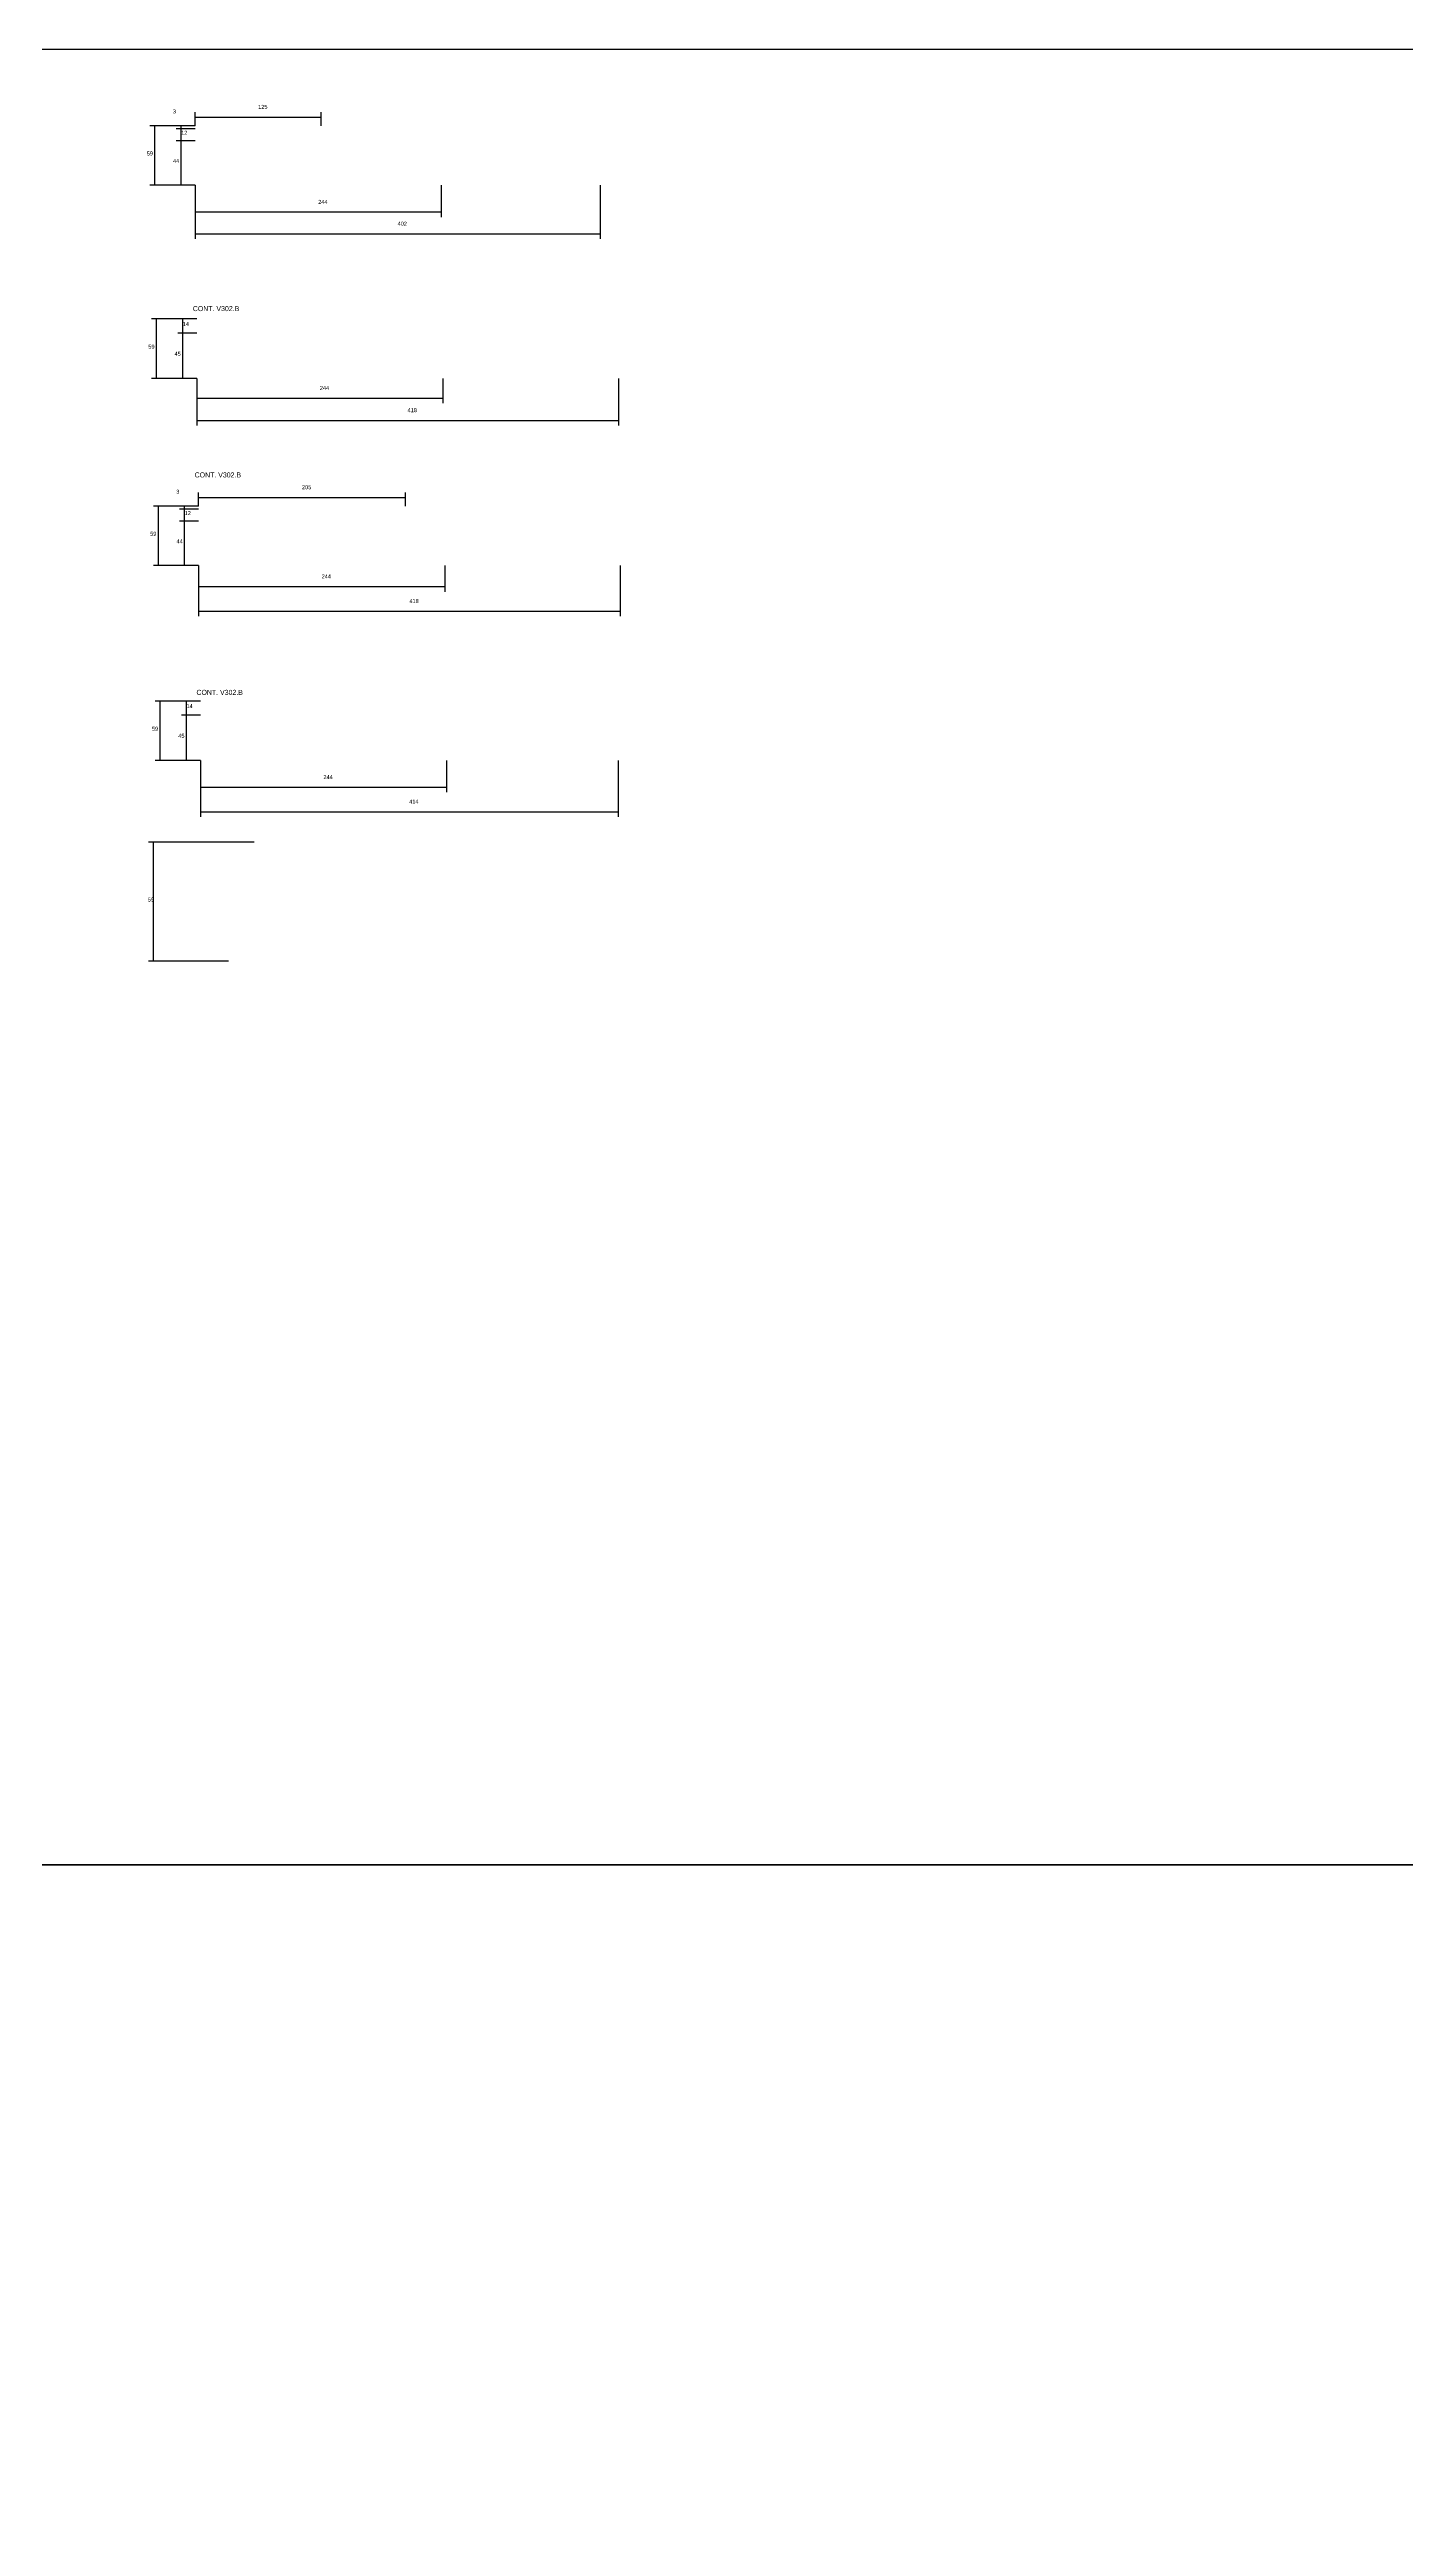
# Model space of a CAD drawing. Header units: metres. Extents: x -132 to 34800, y -36000 to 1848.
# Drawn here: x 7328 to 8673, y -648 to 1800 of the extents above; entities that cross this region are included whole.
import ezdxf

# ---------------------------------------------------------------- set-up
doc = ezdxf.new("R2010")
doc.units = ezdxf.units.M
for name, color, linetype in [('CELL_BORDER', 8, 'Continuous'), ('COTA', 4, 'Continuous'), ('Texto Seção', 7, 'Continuous')]:
    doc.layers.add(name, color=color, linetype=linetype)

msp = doc.modelspace()

# ---------------------------------------------------------------- linework, layer by layer
at = {"layer": 'CELL_BORDER'}
for points in [[(5800, 0), (8700, 0), (8700, 1800), (5800, 1800)], [(5800, -1800), (8700, -1800), (8700, 0), (5800, 0)]]:
    msp.add_lwpolyline(points, close=True, dxfattribs=at)
at = {"layer": 'COTA'}
for p, q in [((7472.8, 1724.3), (7427.9, 1724.3)), ((7432.9, 1665.3), (7432.9, 1724.3)), ((7472.8, 1724.3), (7453.9, 1724.3)), ((7472.8, 1721.3), (7453.9, 1721.3)), ((7472.8, 1721.3), (7453.9, 1721.3)), ((7458.9, 1721.3), (7458.9, 1724.3)), ((7458.9, 1709.3), (7458.9, 1721.3)), ((7472.8, 1724.3), (7472.8, 1737.9)), ((7472.8, 1732.9), (7597.8, 1732.9)), ((7597.8, 1724.3), (7597.8, 1737.9)), ((7472.8, 1709.3), (7453.9, 1709.3)), ((7472.8, 1709.3), (7453.9, 1709.3)), ((7458.9, 1665.3), (7458.9, 1709.3)), ((7472.8, 1665.3), (7427.9, 1665.3)), ((7472.8, 1665.3), (7453.9, 1665.3)), ((7472.8, 1665.3), (7472.8, 1633.8)), ((7472.8, 1665.3), (7472.8, 1612.1)), ((7716.8, 1665.3), (7716.8, 1633.8)), ((7874.3, 1665.3), (7874.3, 1612.1)), ((7472.8, 1638.8), (7716.8, 1638.8)), ((7472.8, 1617.1), (7874.3, 1617.1)), ((7474.4, 1532.7), (7429.5, 1532.7)), ((7434.5, 1473.7), (7434.5, 1532.7)), ((7474.4, 1532.7), (7455.5, 1532.7)), ((7474.4, 1518.7), (7455.5, 1518.7)), ((7474.4, 1518.7), (7455.5, 1518.7)), ((7460.5, 1518.7), (7460.5, 1532.7)), ((7460.5, 1473.7), (7460.5, 1518.7)), ((7474.4, 1473.7), (7429.5, 1473.7)), ((7474.4, 1473.7), (7455.5, 1473.7)), ((7474.4, 1473.7), (7474.4, 1449.3)), ((7474.4, 1473.7), (7474.4, 1427.2)), ((7718.4, 1473.7), (7718.4, 1449.3)), ((7892.4, 1473.7), (7892.4, 1427.2)), ((7474.4, 1454.3), (7718.4, 1454.3)), ((7474.4, 1432.2), (7892.4, 1432.2)), ((7476.2, 1347.2), (7431.4, 1347.2)), ((7436.4, 1288.2), (7436.4, 1347.2)), ((7476.2, 1347.2), (7457.4, 1347.2)), ((7462.4, 1344.2), (7462.4, 1347.2)), ((7476.2, 1347.2), (7476.2, 1360.8)), ((7476.2, 1355.8), (7681.2, 1355.8)), ((7681.2, 1347.2), (7681.2, 1360.8)), ((7476.2, 1344.2), (7457.4, 1344.2)), ((7476.2, 1344.2), (7457.4, 1344.2)), ((7476.2, 1332.2), (7457.4, 1332.2)), ((7476.2, 1332.2), (7457.4, 1332.2)), ((7462.4, 1332.2), (7462.4, 1344.2)), ((7462.4, 1288.2), (7462.4, 1332.2)), ((7476.2, 1288.2), (7431.4, 1288.2)), ((7476.2, 1288.2), (7457.4, 1288.2)), ((7476.2, 1288.2), (7476.2, 1262.3)), ((7476.2, 1288.2), (7476.2, 1237.9)), ((7720.2, 1288.2), (7720.2, 1262.3)), ((7894.2, 1288.2), (7894.2, 1237.9)), ((7476.2, 1267.3), (7720.2, 1267.3)), ((7476.2, 1242.9), (7894.2, 1242.9)), ((7478, 1153.9), (7433.2, 1153.9)), ((7438.2, 1094.9), (7438.2, 1153.9)), ((7478, 1153.9), (7459.2, 1153.9)), ((7464.2, 1139.9), (7464.2, 1153.9)), ((7478, 1139.9), (7459.2, 1139.9)), ((7478, 1139.9), (7459.2, 1139.9)), ((7464.2, 1094.9), (7464.2, 1139.9)), ((7478, 1094.9), (7433.2, 1094.9)), ((7478, 1094.9), (7459.2, 1094.9)), ((7478, 1094.9), (7478, 1063.4)), ((7478, 1094.9), (7478, 1039.1)), ((7722, 1094.9), (7722, 1063.4)), ((7892, 1094.9), (7892, 1039.1)), ((7478, 1068.4), (7722, 1068.4)), ((7478, 1044.1), (7892, 1044.1)), ((7531.4, 1014.1), (7426.4, 1014.1)), ((7431.4, 896.1), (7431.4, 1014.1)), ((7505.8, 896.1), (7426.4, 896.1))]:
    msp.add_line(p, q, dxfattribs=at)

# ---------------------------------------------------------------- texts
for s, p in [('3', (7450.7, 1736.5)), ('125', (7535.3, 1741)), ('12', (7458.9, 1715.3)), ('59', (7424.8, 1694.8)), ('44', (7450.8, 1687.3)), ('244', (7594.8, 1646.8)), ('402', (7673.5, 1625.2)), ('14', (7460.5, 1525.7)), ('59', (7426.4, 1503.2)), ('45', (7452.4, 1496.2)), ('244', (7596.4, 1462.3)), ('418', (7683.4, 1440.3)), ('3', (7454.1, 1359.4)), ('205', (7578.7, 1363.9)), ('12', (7462.4, 1338.2)), ('59', (7428.2, 1317.7)), ('44', (7454.3, 1310.2)), ('244', (7598.2, 1275.4)), ('418', (7685.2, 1251)), ('14', (7464.2, 1146.9)), ('59', (7430, 1124.4)), ('45', (7456.1, 1117.4)), ('244', (7600, 1076.5)), ('414', (7685, 1052.2)), ('59', (7425.9, 955.1))]:
    msp.add_text(s, height=4, dxfattribs=at).set_placement(p)
at = {"layer": 'Texto Seção'}
for p in [(7470.5, 1540.5), (7472.3, 1375.6), (7474.1, 1160)]:
    msp.add_text('CONT. V302.B', height=5, dxfattribs=at).set_placement(p)

doc.saveas('drawing.dxf')
